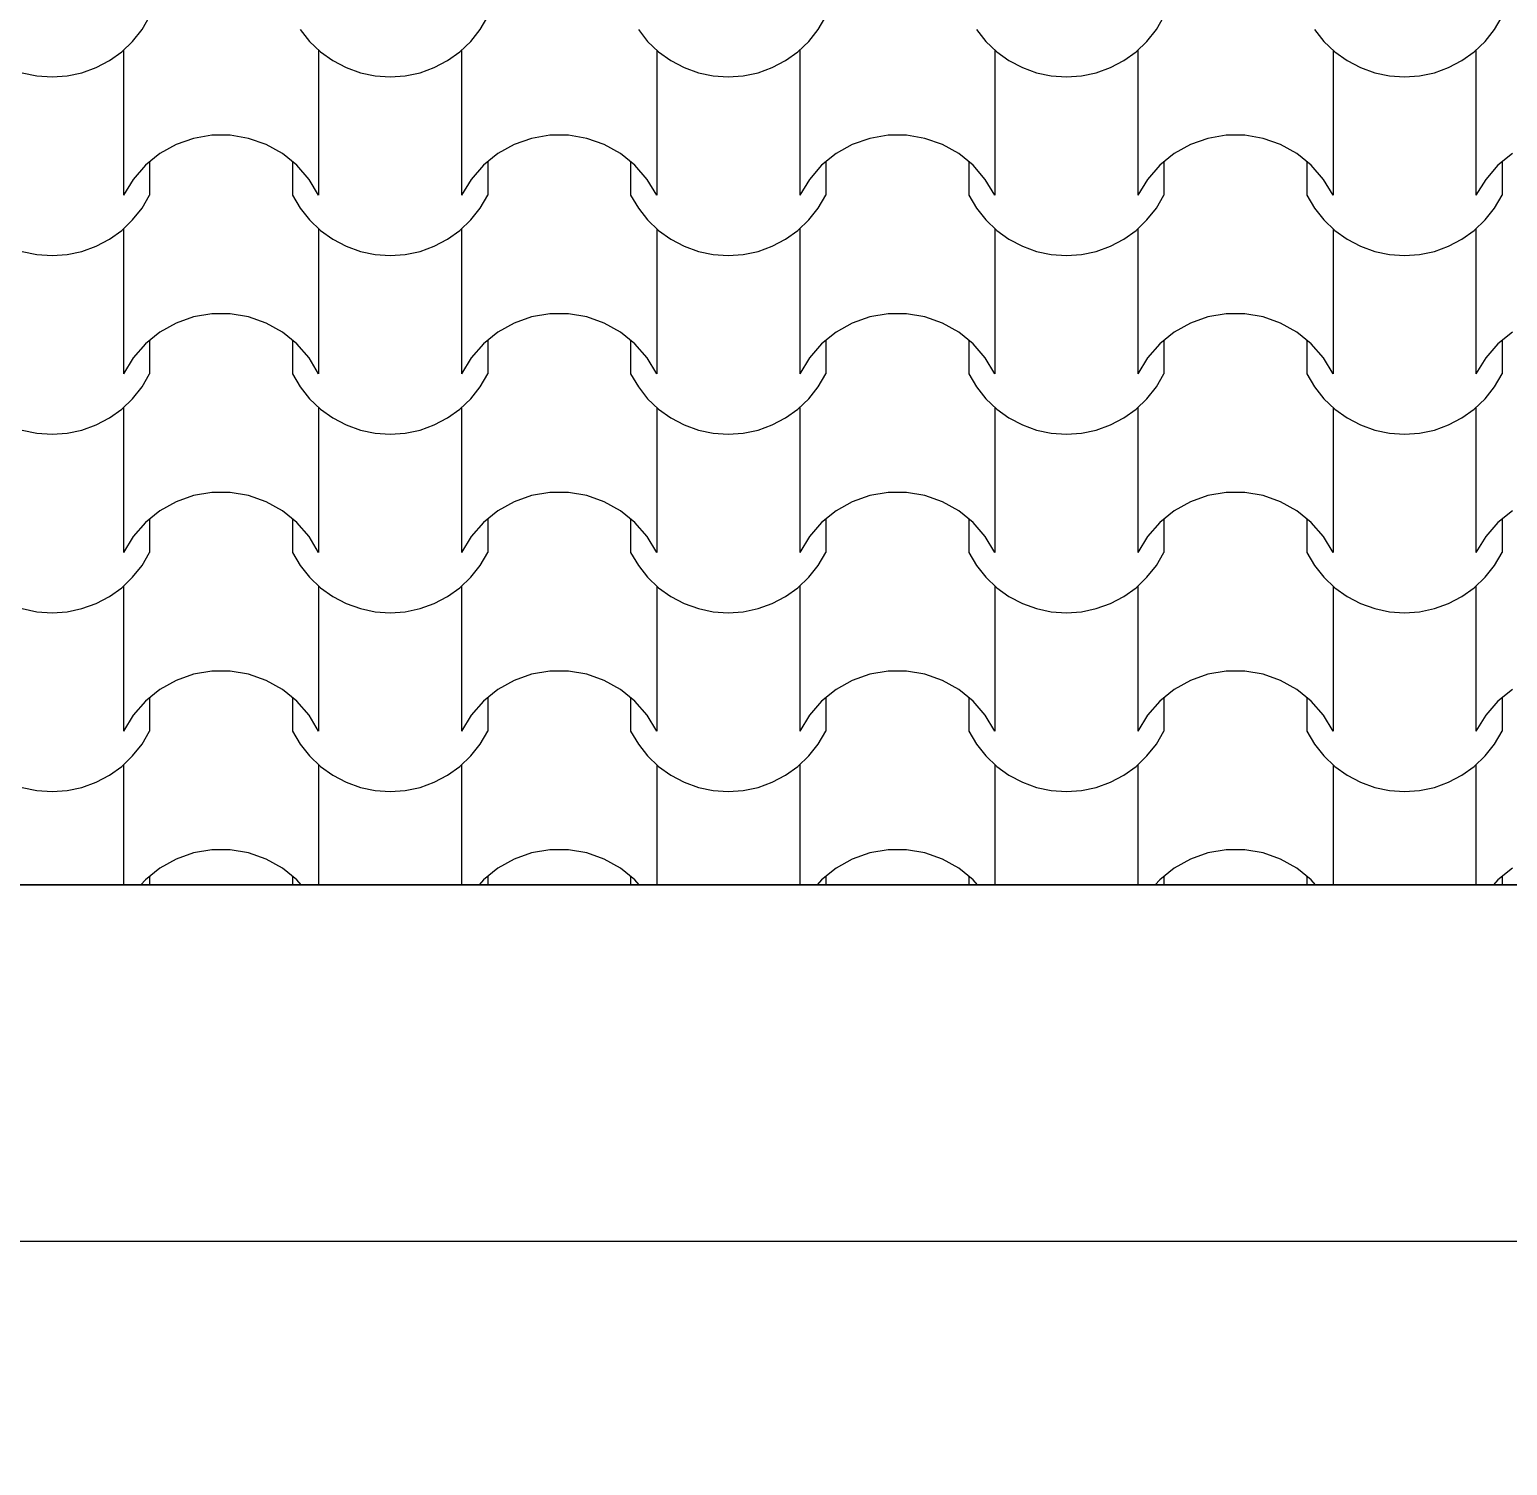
# Model space of a CAD drawing. Header units: millimetres. Extents: x 318905 to 439572, y -5133 to 105868.
# Drawn here: x 365111 to 366355, y 5334 to 6543 of the extents above; entities that cross this region are included whole.
import ezdxf

# ---------------------------------------------------------------- set-up
doc = ezdxf.new("R2010")
doc.units = ezdxf.units.MM
doc.header["$MEASUREMENT"] = 0
for name, color, linetype, lineweight in [('0_Stylo_No__98', 154, 'Continuous', 0), ('2D -  Dessin général_Stylo_No__1', 7, 'Continuous', 5), ('OMBRES_Stylo_No__1', 7, 'Continuous', 5)]:
    doc.layers.add(name, color=color, linetype=linetype, lineweight=lineweight)
doc.layers.add('OMBRES_Stylo_No__82', color=7, linetype='Continuous', lineweight=13, true_color=0xaaaaaa)
doc.styles.add('STYLE_GENERE_3', font='')
doc.styles.get('STYLE_GENERE_3').set_extended_font_data('Arial')
doc.dimstyles.new('STYLE_GENERE__1', dxfattribs={"dimtxt": 200, "dimasz": 142.5, "dimexe": 0.18, "dimexo": 500, "dimgap": 0.09, "dimtad": 0, "dimtih": 1, "dimtoh": 1, "dimlfac": 0.001, "dimzin": 0, "dimdsep": 46, "dimtxsty": 'STYLE_GENERE_3', "dimblk": 'ARROWHEAD_6', "dimblk1": 'ARROWHEAD_6', "dimblk2": 'ARROWHEAD_6', "dimcen": 0.09, "dimclrd": 154, "dimclre": 154, "dimclrt": 154, "dimazin": 0, "dimtfac": 1, "dimtdec": 4, "dimtmove": 0, "dimatfit": 3, "dimfxl": 0, "dimtolj": 1, "dimtzin": 0, "dimarcsym": 0})

# ---------------------------------------------------------------- blocks, each defined once
blk = doc.blocks.new('*X107')
at = {"layer": 'OMBRES_Stylo_No__82', "linetype": 'Continuous'}
for p, q in [((365205.8, 6542.9), (365212.2, 6553.8)), ((365490.2, 6542.9), (365496.7, 6553.8)), ((365774.7, 6542.9), (365781.2, 6553.8)), ((366059.2, 6542.9), (366065.6, 6553.8)), ((366343.7, 6542.9), (366350.1, 6553.8)), ((365197.9, 6532.9), (365205.8, 6542.9)), ((365338.9, 6542.9), (365346.8, 6532.9)), ((365482.4, 6532.9), (365490.2, 6542.9)), ((365623.4, 6542.9), (365631.2, 6532.9)), ((365766.8, 6532.9), (365774.7, 6542.9)), ((365907.8, 6542.9), (365915.7, 6532.9)), ((366051.3, 6532.9), (366059.2, 6542.9)), ((366192.3, 6542.9), (366200.2, 6532.9)), ((366335.8, 6532.9), (366343.7, 6542.9)), ((365188.7, 6524.1), (365197.9, 6532.9)), ((365346.8, 6532.9), (365356, 6524.1)), ((365473.2, 6524.1), (365482.4, 6532.9)), ((365631.2, 6532.9), (365640.4, 6524.1)), ((365757.6, 6524.1), (365766.8, 6532.9)), ((365915.7, 6532.9), (365924.9, 6524.1)), ((366042.1, 6524.1), (366051.3, 6532.9)), ((366200.2, 6532.9), (366209.4, 6524.1)), ((366326.6, 6524.1), (366335.8, 6532.9)), ((365167.1, 6510.8), (365178.4, 6516.7)), ((365178.4, 6516.7), (365188.7, 6524.1)), ((365190.2, 6525.4), (365190.2, 6464.5)), ((365354.4, 6525.4), (365354.4, 6464.5)), ((365356, 6524.1), (365366.3, 6516.7)), ((365366.3, 6516.7), (365377.5, 6510.8)), ((365451.6, 6510.8), (365462.9, 6516.7)), ((365462.9, 6516.7), (365473.2, 6524.1)), ((365474.7, 6525.4), (365474.7, 6464.5)), ((365638.9, 6525.4), (365638.9, 6464.5)), ((365640.4, 6524.1), (365650.7, 6516.7)), ((365650.7, 6516.7), (365662, 6510.8)), ((365736.1, 6510.8), (365747.3, 6516.7)), ((365747.3, 6516.7), (365757.6, 6524.1)), ((365759.2, 6525.4), (365759.2, 6464.5)), ((365923.4, 6525.4), (365923.4, 6464.5)), ((365924.9, 6524.1), (365935.2, 6516.7)), ((365935.2, 6516.7), (365946.5, 6510.8)), ((366020.6, 6510.8), (366031.8, 6516.7)), ((366031.8, 6516.7), (366042.1, 6524.1)), ((366043.6, 6525.4), (366043.6, 6464.5)), ((366207.9, 6525.4), (366207.9, 6464.5)), ((366209.4, 6524.1), (366219.7, 6516.7)), ((366219.7, 6516.7), (366230.9, 6510.8)), ((366305.1, 6510.8), (366316.3, 6516.7)), ((366316.3, 6516.7), (366326.6, 6524.1)), ((366328.1, 6525.4), (366328.1, 6464.5)), ((365105, 6506.5), (365117.4, 6503.9)), ((365117.4, 6503.9), (365130.1, 6503)), ((365130.1, 6503), (365142.8, 6503.9)), ((365142.8, 6503.9), (365155.2, 6506.5)), ((365155.2, 6506.5), (365167.1, 6510.8)), ((365377.5, 6510.8), (365389.5, 6506.5)), ((365389.5, 6506.5), (365401.9, 6503.9)), ((365401.9, 6503.9), (365414.6, 6503)), ((365414.6, 6503), (365427.2, 6503.9)), ((365427.2, 6503.9), (365439.7, 6506.5)), ((365439.7, 6506.5), (365451.6, 6510.8)), ((365662, 6510.8), (365673.9, 6506.5)), ((365673.9, 6506.5), (365686.4, 6503.9)), ((365686.4, 6503.9), (365699, 6503)), ((365699, 6503), (365711.7, 6503.9)), ((365711.7, 6503.9), (365724.1, 6506.5)), ((365724.1, 6506.5), (365736.1, 6510.8)), ((365946.5, 6510.8), (365958.4, 6506.5)), ((365958.4, 6506.5), (365970.8, 6503.9)), ((365970.8, 6503.9), (365983.5, 6503)), ((365983.5, 6503), (365996.2, 6503.9)), ((365996.2, 6503.9), (366008.6, 6506.5)), ((366008.6, 6506.5), (366020.6, 6510.8)), ((366230.9, 6510.8), (366242.9, 6506.5)), ((366242.9, 6506.5), (366255.3, 6503.9)), ((366255.3, 6503.9), (366268, 6503)), ((366268, 6503), (366280.7, 6503.9)), ((366280.7, 6503.9), (366293.1, 6506.5)), ((366293.1, 6506.5), (366305.1, 6510.8)), ((365190.2, 6464.5), (365190.2, 6403.5)), ((365264.5, 6454), (365249.1, 6451.3)), ((365272.3, 6454), (365264.5, 6454)), ((365280.1, 6454), (365272.3, 6454)), ((365295.5, 6451.3), (365280.1, 6454)), ((365354.4, 6464.5), (365354.4, 6403.5)), ((365474.7, 6464.5), (365474.7, 6403.5)), ((365549, 6454), (365533.6, 6451.3)), ((365556.8, 6454), (365549, 6454)), ((365564.6, 6454), (365556.8, 6454)), ((365580, 6451.3), (365564.6, 6454)), ((365638.9, 6464.5), (365638.9, 6403.5)), ((365759.2, 6464.5), (365759.2, 6403.5)), ((365833.5, 6454), (365818.1, 6451.3)), ((365841.3, 6454), (365833.5, 6454)), ((365849.1, 6454), (365841.3, 6454)), ((365864.5, 6451.3), (365849.1, 6454)), ((365923.4, 6464.5), (365923.4, 6403.5)), ((366043.6, 6464.5), (366043.6, 6403.5)), ((366117.9, 6454), (366102.5, 6451.3)), ((366125.8, 6454), (366117.9, 6454)), ((366133.6, 6454), (366125.8, 6454)), ((366149, 6451.3), (366133.6, 6454)), ((366207.9, 6464.5), (366207.9, 6403.5)), ((366328.1, 6464.5), (366328.1, 6403.5)), ((365234.4, 6446.1), (365220.7, 6438.5)), ((365249.1, 6451.3), (365234.4, 6446.1)), ((365310.3, 6446.1), (365295.5, 6451.3)), ((365323.9, 6438.5), (365310.3, 6446.1)), ((365518.9, 6446.1), (365505.2, 6438.5)), ((365533.6, 6451.3), (365518.9, 6446.1)), ((365594.7, 6446.1), (365580, 6451.3)), ((365608.4, 6438.5), (365594.7, 6446.1)), ((365803.3, 6446.1), (365789.7, 6438.5)), ((365818.1, 6451.3), (365803.3, 6446.1)), ((365879.2, 6446.1), (365864.5, 6451.3)), ((365892.9, 6438.5), (365879.2, 6446.1)), ((366087.8, 6446.1), (366074.2, 6438.5)), ((366102.5, 6451.3), (366087.8, 6446.1)), ((366163.7, 6446.1), (366149, 6451.3)), ((366177.3, 6438.5), (366163.7, 6446.1)), ((365208.6, 6428.6), (365198.3, 6416.8)), ((365220.7, 6438.5), (365208.6, 6428.6)), ((365212.2, 6431.5), (365212.2, 6403.5)), ((365336, 6428.6), (365323.9, 6438.5)), ((365332.4, 6431.5), (365332.4, 6403.5)), ((365346.3, 6416.8), (365336, 6428.6)), ((365493.1, 6428.6), (365482.8, 6416.8)), ((365505.2, 6438.5), (365493.1, 6428.6)), ((365496.7, 6431.5), (365496.7, 6403.5)), ((365620.5, 6428.6), (365608.4, 6438.5)), ((365616.9, 6431.5), (365616.9, 6403.5)), ((365630.8, 6416.8), (365620.5, 6428.6)), ((365777.6, 6428.6), (365767.3, 6416.8)), ((365789.7, 6438.5), (365777.6, 6428.6)), ((365781.2, 6431.5), (365781.2, 6403.5)), ((365905, 6428.6), (365892.9, 6438.5)), ((365901.4, 6431.5), (365901.4, 6403.5)), ((365915.3, 6416.8), (365905, 6428.6)), ((366062.1, 6428.6), (366051.8, 6416.8)), ((366074.2, 6438.5), (366062.1, 6428.6)), ((366065.6, 6431.5), (366065.6, 6403.5)), ((366189.5, 6428.6), (366177.3, 6438.5)), ((366185.9, 6431.5), (366185.9, 6403.5)), ((366199.7, 6416.8), (366189.5, 6428.6)), ((366346.5, 6428.6), (366336.3, 6416.8)), ((366358.7, 6438.5), (366346.5, 6428.6)), ((366350.1, 6431.5), (366350.1, 6403.5)), ((365198.3, 6416.8), (365190.2, 6403.5)), ((365354.4, 6403.5), (365346.3, 6416.8)), ((365482.8, 6416.8), (365474.7, 6403.5)), ((365638.9, 6403.5), (365630.8, 6416.8)), ((365767.3, 6416.8), (365759.2, 6403.5)), ((365923.4, 6403.5), (365915.3, 6416.8)), ((366051.8, 6416.8), (366043.6, 6403.5)), ((366207.9, 6403.5), (366199.7, 6416.8)), ((366336.3, 6416.8), (366328.1, 6403.5)), ((365205.8, 6392.5), (365212.2, 6403.5)), ((365332.4, 6403.5), (365338.9, 6392.5)), ((365490.2, 6392.5), (365496.7, 6403.5)), ((365616.9, 6403.5), (365623.4, 6392.5)), ((365774.7, 6392.5), (365781.2, 6403.5)), ((365901.4, 6403.5), (365907.8, 6392.5)), ((366059.2, 6392.5), (366065.6, 6403.5)), ((366185.9, 6403.5), (366192.3, 6392.5)), ((366343.7, 6392.5), (366350.1, 6403.5)), ((365197.9, 6382.6), (365205.8, 6392.5)), ((365338.9, 6392.5), (365346.8, 6382.6)), ((365482.4, 6382.6), (365490.2, 6392.5)), ((365623.4, 6392.5), (365631.2, 6382.6)), ((365766.8, 6382.6), (365774.7, 6392.5)), ((365907.8, 6392.5), (365915.7, 6382.6)), ((366051.3, 6382.6), (366059.2, 6392.5)), ((366192.3, 6392.5), (366200.2, 6382.6)), ((366335.8, 6382.6), (366343.7, 6392.5)), ((365188.7, 6373.8), (365197.9, 6382.6)), ((365346.8, 6382.6), (365356, 6373.8)), ((365473.2, 6373.8), (365482.4, 6382.6)), ((365631.2, 6382.6), (365640.4, 6373.8)), ((365757.6, 6373.8), (365766.8, 6382.6)), ((365915.7, 6382.6), (365924.9, 6373.8)), ((366042.1, 6373.8), (366051.3, 6382.6)), ((366200.2, 6382.6), (366209.4, 6373.8)), ((366326.6, 6373.8), (366335.8, 6382.6)), ((365167.1, 6360.5), (365178.4, 6366.4)), ((365178.4, 6366.4), (365188.7, 6373.8)), ((365190.2, 6375.1), (365190.2, 6314.1)), ((365354.4, 6375.1), (365354.4, 6314.1)), ((365356, 6373.8), (365366.3, 6366.4)), ((365366.3, 6366.4), (365377.5, 6360.5)), ((365451.6, 6360.5), (365462.9, 6366.4)), ((365462.9, 6366.4), (365473.2, 6373.8)), ((365474.7, 6375.1), (365474.7, 6314.1)), ((365638.9, 6375.1), (365638.9, 6314.1)), ((365640.4, 6373.8), (365650.7, 6366.4)), ((365650.7, 6366.4), (365662, 6360.5)), ((365736.1, 6360.5), (365747.3, 6366.4)), ((365747.3, 6366.4), (365757.6, 6373.8)), ((365759.2, 6375.1), (365759.2, 6314.1)), ((365923.4, 6375.1), (365923.4, 6314.1)), ((365924.9, 6373.8), (365935.2, 6366.4)), ((365935.2, 6366.4), (365946.5, 6360.5)), ((366020.6, 6360.5), (366031.8, 6366.4)), ((366031.8, 6366.4), (366042.1, 6373.8)), ((366043.6, 6375.1), (366043.6, 6314.1)), ((366207.9, 6375.1), (366207.9, 6314.1)), ((366209.4, 6373.8), (366219.7, 6366.4)), ((366219.7, 6366.4), (366230.9, 6360.5)), ((366305.1, 6360.5), (366316.3, 6366.4)), ((366316.3, 6366.4), (366326.6, 6373.8)), ((366328.1, 6375.1), (366328.1, 6314.1)), ((365105, 6356.1), (365117.4, 6353.5)), ((365142.8, 6353.5), (365155.2, 6356.1)), ((365155.2, 6356.1), (365167.1, 6360.5)), ((365377.5, 6360.5), (365389.5, 6356.1)), ((365389.5, 6356.1), (365401.9, 6353.5)), ((365427.2, 6353.5), (365439.7, 6356.1)), ((365439.7, 6356.1), (365451.6, 6360.5)), ((365662, 6360.5), (365673.9, 6356.1)), ((365673.9, 6356.1), (365686.4, 6353.5)), ((365711.7, 6353.5), (365724.1, 6356.1)), ((365724.1, 6356.1), (365736.1, 6360.5)), ((365946.5, 6360.5), (365958.4, 6356.1)), ((365958.4, 6356.1), (365970.8, 6353.5)), ((365996.2, 6353.5), (366008.6, 6356.1)), ((366008.6, 6356.1), (366020.6, 6360.5)), ((366230.9, 6360.5), (366242.9, 6356.1)), ((366242.9, 6356.1), (366255.3, 6353.5)), ((366280.7, 6353.5), (366293.1, 6356.1)), ((366293.1, 6356.1), (366305.1, 6360.5)), ((365117.4, 6353.5), (365130.1, 6352.6)), ((365130.1, 6352.6), (365142.8, 6353.5)), ((365401.9, 6353.5), (365414.6, 6352.6)), ((365414.6, 6352.6), (365427.2, 6353.5)), ((365686.4, 6353.5), (365699, 6352.6)), ((365699, 6352.6), (365711.7, 6353.5)), ((365970.8, 6353.5), (365983.5, 6352.6)), ((365983.5, 6352.6), (365996.2, 6353.5)), ((366255.3, 6353.5), (366268, 6352.6)), ((366268, 6352.6), (366280.7, 6353.5)), ((365190.2, 6314.1), (365190.2, 6253.1)), ((365354.4, 6314.1), (365354.4, 6253.1)), ((365474.7, 6314.1), (365474.7, 6253.1)), ((365638.9, 6314.1), (365638.9, 6253.1)), ((365759.2, 6314.1), (365759.2, 6253.1)), ((365923.4, 6314.1), (365923.4, 6253.1)), ((366043.6, 6314.1), (366043.6, 6253.1)), ((366207.9, 6314.1), (366207.9, 6253.1)), ((366328.1, 6314.1), (366328.1, 6253.1)), ((365234.4, 6295.8), (365220.7, 6288.1)), ((365249.1, 6301), (365234.4, 6295.8)), ((365264.5, 6303.7), (365249.1, 6301)), ((365272.3, 6303.7), (365264.5, 6303.7)), ((365280.1, 6303.7), (365272.3, 6303.7)), ((365295.5, 6301), (365280.1, 6303.7)), ((365310.3, 6295.8), (365295.5, 6301)), ((365323.9, 6288.1), (365310.3, 6295.8)), ((365518.9, 6295.8), (365505.2, 6288.1)), ((365533.6, 6301), (365518.9, 6295.8)), ((365549, 6303.7), (365533.6, 6301)), ((365556.8, 6303.7), (365549, 6303.7)), ((365564.6, 6303.7), (365556.8, 6303.7)), ((365580, 6301), (365564.6, 6303.7)), ((365594.7, 6295.8), (365580, 6301)), ((365608.4, 6288.1), (365594.7, 6295.8)), ((365803.3, 6295.8), (365789.7, 6288.1)), ((365818.1, 6301), (365803.3, 6295.8)), ((365833.5, 6303.7), (365818.1, 6301)), ((365841.3, 6303.7), (365833.5, 6303.7)), ((365849.1, 6303.7), (365841.3, 6303.7)), ((365864.5, 6301), (365849.1, 6303.7)), ((365879.2, 6295.8), (365864.5, 6301)), ((365892.9, 6288.1), (365879.2, 6295.8)), ((366087.8, 6295.8), (366074.2, 6288.1)), ((366102.5, 6301), (366087.8, 6295.8)), ((366117.9, 6303.7), (366102.5, 6301)), ((366125.8, 6303.7), (366117.9, 6303.7)), ((366133.6, 6303.7), (366125.8, 6303.7)), ((366149, 6301), (366133.6, 6303.7)), ((366163.7, 6295.8), (366149, 6301)), ((366177.3, 6288.1), (366163.7, 6295.8)), ((365220.7, 6288.1), (365208.6, 6278.3)), ((365212.2, 6281.2), (365212.2, 6253.1)), ((365336, 6278.3), (365323.9, 6288.1)), ((365332.4, 6281.2), (365332.4, 6253.1)), ((365505.2, 6288.1), (365493.1, 6278.3)), ((365496.7, 6281.2), (365496.7, 6253.1)), ((365620.5, 6278.3), (365608.4, 6288.1)), ((365616.9, 6281.2), (365616.9, 6253.1)), ((365789.7, 6288.1), (365777.6, 6278.3)), ((365781.2, 6281.2), (365781.2, 6253.1)), ((365905, 6278.3), (365892.9, 6288.1)), ((365901.4, 6281.2), (365901.4, 6253.1)), ((366074.2, 6288.1), (366062.1, 6278.3)), ((366065.6, 6281.2), (366065.6, 6253.1)), ((366189.5, 6278.3), (366177.3, 6288.1)), ((366185.9, 6281.2), (366185.9, 6253.1)), ((366358.7, 6288.1), (366346.5, 6278.3)), ((366350.1, 6281.2), (366350.1, 6253.1)), ((365208.6, 6278.3), (365198.3, 6266.5)), ((365346.3, 6266.5), (365336, 6278.3)), ((365493.1, 6278.3), (365482.8, 6266.5)), ((365630.8, 6266.5), (365620.5, 6278.3)), ((365777.6, 6278.3), (365767.3, 6266.5)), ((365915.3, 6266.5), (365905, 6278.3)), ((366062.1, 6278.3), (366051.8, 6266.5)), ((366199.7, 6266.5), (366189.5, 6278.3)), ((366346.5, 6278.3), (366336.3, 6266.5)), ((365198.3, 6266.5), (365190.2, 6253.1)), ((365354.4, 6253.1), (365346.3, 6266.5)), ((365482.8, 6266.5), (365474.7, 6253.1)), ((365638.9, 6253.1), (365630.8, 6266.5)), ((365767.3, 6266.5), (365759.2, 6253.1)), ((365923.4, 6253.1), (365915.3, 6266.5)), ((366051.8, 6266.5), (366043.6, 6253.1)), ((366207.9, 6253.1), (366199.7, 6266.5)), ((366336.3, 6266.5), (366328.1, 6253.1)), ((365197.9, 6232.2), (365205.8, 6242.2)), ((365205.8, 6242.2), (365212.2, 6253.1)), ((365332.4, 6253.1), (365338.9, 6242.2)), ((365338.9, 6242.2), (365346.8, 6232.2)), ((365482.4, 6232.2), (365490.2, 6242.2)), ((365490.2, 6242.2), (365496.7, 6253.1)), ((365616.9, 6253.1), (365623.4, 6242.2)), ((365623.4, 6242.2), (365631.2, 6232.2)), ((365766.8, 6232.2), (365774.7, 6242.2)), ((365774.7, 6242.2), (365781.2, 6253.1)), ((365901.4, 6253.1), (365907.8, 6242.2)), ((365907.8, 6242.2), (365915.7, 6232.2)), ((366051.3, 6232.2), (366059.2, 6242.2)), ((366059.2, 6242.2), (366065.6, 6253.1)), ((366185.9, 6253.1), (366192.3, 6242.2)), ((366192.3, 6242.2), (366200.2, 6232.2)), ((366335.8, 6232.2), (366343.7, 6242.2)), ((366343.7, 6242.2), (366350.1, 6253.1)), ((365188.7, 6223.5), (365197.9, 6232.2)), ((365346.8, 6232.2), (365356, 6223.5)), ((365473.2, 6223.5), (365482.4, 6232.2)), ((365631.2, 6232.2), (365640.4, 6223.5)), ((365757.6, 6223.5), (365766.8, 6232.2)), ((365915.7, 6232.2), (365924.9, 6223.5)), ((366042.1, 6223.5), (366051.3, 6232.2)), ((366200.2, 6232.2), (366209.4, 6223.5)), ((366326.6, 6223.5), (366335.8, 6232.2)), ((365178.4, 6216), (365188.7, 6223.5)), ((365190.2, 6224.7), (365190.2, 6163.8)), ((365354.4, 6224.7), (365354.4, 6163.8)), ((365356, 6223.5), (365366.3, 6216)), ((365462.9, 6216), (365473.2, 6223.5)), ((365474.7, 6224.7), (365474.7, 6163.8)), ((365638.9, 6224.7), (365638.9, 6163.8)), ((365640.4, 6223.5), (365650.7, 6216)), ((365747.3, 6216), (365757.6, 6223.5)), ((365759.2, 6224.7), (365759.2, 6163.8)), ((365923.4, 6224.7), (365923.4, 6163.8)), ((365924.9, 6223.5), (365935.2, 6216)), ((366031.8, 6216), (366042.1, 6223.5)), ((366043.6, 6224.7), (366043.6, 6163.8)), ((366207.9, 6224.7), (366207.9, 6163.8)), ((366209.4, 6223.5), (366219.7, 6216)), ((366316.3, 6216), (366326.6, 6223.5)), ((366328.1, 6224.7), (366328.1, 6163.8)), ((365105, 6205.8), (365117.4, 6203.2)), ((365142.8, 6203.2), (365155.2, 6205.8)), ((365155.2, 6205.8), (365167.1, 6210.1)), ((365167.1, 6210.1), (365178.4, 6216)), ((365366.3, 6216), (365377.5, 6210.1)), ((365377.5, 6210.1), (365389.5, 6205.8)), ((365389.5, 6205.8), (365401.9, 6203.2)), ((365427.2, 6203.2), (365439.7, 6205.8)), ((365439.7, 6205.8), (365451.6, 6210.1)), ((365451.6, 6210.1), (365462.9, 6216)), ((365650.7, 6216), (365662, 6210.1)), ((365662, 6210.1), (365673.9, 6205.8)), ((365673.9, 6205.8), (365686.4, 6203.2)), ((365711.7, 6203.2), (365724.1, 6205.8)), ((365724.1, 6205.8), (365736.1, 6210.1)), ((365736.1, 6210.1), (365747.3, 6216)), ((365935.2, 6216), (365946.5, 6210.1)), ((365946.5, 6210.1), (365958.4, 6205.8)), ((365958.4, 6205.8), (365970.8, 6203.2)), ((365996.2, 6203.2), (366008.6, 6205.8)), ((366008.6, 6205.8), (366020.6, 6210.1)), ((366020.6, 6210.1), (366031.8, 6216)), ((366219.7, 6216), (366230.9, 6210.1)), ((366230.9, 6210.1), (366242.9, 6205.8)), ((366242.9, 6205.8), (366255.3, 6203.2)), ((366280.7, 6203.2), (366293.1, 6205.8)), ((366293.1, 6205.8), (366305.1, 6210.1)), ((366305.1, 6210.1), (366316.3, 6216)), ((365117.4, 6203.2), (365130.1, 6202.3)), ((365130.1, 6202.3), (365142.8, 6203.2)), ((365401.9, 6203.2), (365414.6, 6202.3)), ((365414.6, 6202.3), (365427.2, 6203.2)), ((365686.4, 6203.2), (365699, 6202.3)), ((365699, 6202.3), (365711.7, 6203.2)), ((365970.8, 6203.2), (365983.5, 6202.3)), ((365983.5, 6202.3), (365996.2, 6203.2)), ((366255.3, 6203.2), (366268, 6202.3)), ((366268, 6202.3), (366280.7, 6203.2)), ((365190.2, 6163.8), (365190.2, 6102.8)), ((365354.4, 6163.8), (365354.4, 6102.8)), ((365474.7, 6163.8), (365474.7, 6102.8)), ((365638.9, 6163.8), (365638.9, 6102.8)), ((365759.2, 6163.8), (365759.2, 6102.8)), ((365923.4, 6163.8), (365923.4, 6102.8)), ((366043.6, 6163.8), (366043.6, 6102.8)), ((366207.9, 6163.8), (366207.9, 6102.8)), ((366328.1, 6163.8), (366328.1, 6102.8)), ((365234.4, 6145.4), (365220.7, 6137.8)), ((365249.1, 6150.7), (365234.4, 6145.4)), ((365264.5, 6153.3), (365249.1, 6150.7)), ((365272.3, 6153.3), (365264.5, 6153.3)), ((365280.1, 6153.3), (365272.3, 6153.3)), ((365295.5, 6150.7), (365280.1, 6153.3)), ((365310.3, 6145.4), (365295.5, 6150.7)), ((365323.9, 6137.8), (365310.3, 6145.4)), ((365518.9, 6145.4), (365505.2, 6137.8)), ((365533.6, 6150.7), (365518.9, 6145.4)), ((365549, 6153.3), (365533.6, 6150.7)), ((365556.8, 6153.3), (365549, 6153.3)), ((365564.6, 6153.3), (365556.8, 6153.3)), ((365580, 6150.7), (365564.6, 6153.3)), ((365594.7, 6145.4), (365580, 6150.7)), ((365608.4, 6137.8), (365594.7, 6145.4)), ((365803.3, 6145.4), (365789.7, 6137.8)), ((365818.1, 6150.7), (365803.3, 6145.4)), ((365833.5, 6153.3), (365818.1, 6150.7)), ((365841.3, 6153.3), (365833.5, 6153.3)), ((365849.1, 6153.3), (365841.3, 6153.3)), ((365864.5, 6150.7), (365849.1, 6153.3)), ((365879.2, 6145.4), (365864.5, 6150.7)), ((365892.9, 6137.8), (365879.2, 6145.4)), ((366087.8, 6145.4), (366074.2, 6137.8)), ((366102.5, 6150.7), (366087.8, 6145.4)), ((366117.9, 6153.3), (366102.5, 6150.7)), ((366125.8, 6153.3), (366117.9, 6153.3)), ((366133.6, 6153.3), (366125.8, 6153.3)), ((366149, 6150.7), (366133.6, 6153.3)), ((366163.7, 6145.4), (366149, 6150.7)), ((366177.3, 6137.8), (366163.7, 6145.4)), ((365220.7, 6137.8), (365208.6, 6127.9)), ((365212.2, 6130.8), (365212.2, 6102.8)), ((365336, 6127.9), (365323.9, 6137.8)), ((365332.4, 6130.8), (365332.4, 6102.8)), ((365505.2, 6137.8), (365493.1, 6127.9)), ((365496.7, 6130.8), (365496.7, 6102.8)), ((365620.5, 6127.9), (365608.4, 6137.8)), ((365616.9, 6130.8), (365616.9, 6102.8)), ((365789.7, 6137.8), (365777.6, 6127.9)), ((365781.2, 6130.8), (365781.2, 6102.8)), ((365905, 6127.9), (365892.9, 6137.8)), ((365901.4, 6130.8), (365901.4, 6102.8)), ((366074.2, 6137.8), (366062.1, 6127.9)), ((366065.6, 6130.8), (366065.6, 6102.8)), ((366189.5, 6127.9), (366177.3, 6137.8)), ((366185.9, 6130.8), (366185.9, 6102.8)), ((366358.7, 6137.8), (366346.5, 6127.9)), ((366350.1, 6130.8), (366350.1, 6102.8)), ((365208.6, 6127.9), (365198.3, 6116.2)), ((365346.3, 6116.2), (365336, 6127.9)), ((365493.1, 6127.9), (365482.8, 6116.2)), ((365630.8, 6116.2), (365620.5, 6127.9)), ((365777.6, 6127.9), (365767.3, 6116.2)), ((365915.3, 6116.2), (365905, 6127.9)), ((366062.1, 6127.9), (366051.8, 6116.2)), ((366199.7, 6116.2), (366189.5, 6127.9)), ((366346.5, 6127.9), (366336.3, 6116.2)), ((365198.3, 6116.2), (365190.2, 6102.8)), ((365354.4, 6102.8), (365346.3, 6116.2)), ((365482.8, 6116.2), (365474.7, 6102.8)), ((365638.9, 6102.8), (365630.8, 6116.2)), ((365767.3, 6116.2), (365759.2, 6102.8)), ((365923.4, 6102.8), (365915.3, 6116.2)), ((366051.8, 6116.2), (366043.6, 6102.8)), ((366207.9, 6102.8), (366199.7, 6116.2)), ((366336.3, 6116.2), (366328.1, 6102.8)), ((365205.8, 6091.9), (365212.2, 6102.8)), ((365332.4, 6102.8), (365338.9, 6091.9)), ((365490.2, 6091.9), (365496.7, 6102.8)), ((365616.9, 6102.8), (365623.4, 6091.9)), ((365774.7, 6091.9), (365781.2, 6102.8)), ((365901.4, 6102.8), (365907.8, 6091.9)), ((366059.2, 6091.9), (366065.6, 6102.8)), ((366185.9, 6102.8), (366192.3, 6091.9)), ((366343.7, 6091.9), (366350.1, 6102.8)), ((365188.7, 6073.1), (365197.9, 6081.9)), ((365197.9, 6081.9), (365205.8, 6091.9)), ((365338.9, 6091.9), (365346.8, 6081.9)), ((365346.8, 6081.9), (365356, 6073.1)), ((365473.2, 6073.1), (365482.4, 6081.9)), ((365482.4, 6081.9), (365490.2, 6091.9)), ((365623.4, 6091.9), (365631.2, 6081.9)), ((365631.2, 6081.9), (365640.4, 6073.1)), ((365757.6, 6073.1), (365766.8, 6081.9)), ((365766.8, 6081.9), (365774.7, 6091.9)), ((365907.8, 6091.9), (365915.7, 6081.9)), ((365915.7, 6081.9), (365924.9, 6073.1)), ((366042.1, 6073.1), (366051.3, 6081.9)), ((366051.3, 6081.9), (366059.2, 6091.9)), ((366192.3, 6091.9), (366200.2, 6081.9)), ((366200.2, 6081.9), (366209.4, 6073.1)), ((366326.6, 6073.1), (366335.8, 6081.9)), ((366335.8, 6081.9), (366343.7, 6091.9)), ((365178.4, 6065.7), (365188.7, 6073.1)), ((365190.2, 6074.4), (365190.2, 6013.4)), ((365354.4, 6074.4), (365354.4, 6013.4)), ((365356, 6073.1), (365366.3, 6065.7)), ((365462.9, 6065.7), (365473.2, 6073.1)), ((365474.7, 6074.4), (365474.7, 6013.4)), ((365638.9, 6074.4), (365638.9, 6013.4)), ((365640.4, 6073.1), (365650.7, 6065.7)), ((365747.3, 6065.7), (365757.6, 6073.1)), ((365759.2, 6074.4), (365759.2, 6013.4)), ((365923.4, 6074.4), (365923.4, 6013.4)), ((365924.9, 6073.1), (365935.2, 6065.7)), ((366031.8, 6065.7), (366042.1, 6073.1)), ((366043.6, 6074.4), (366043.6, 6013.4)), ((366207.9, 6074.4), (366207.9, 6013.4)), ((366209.4, 6073.1), (366219.7, 6065.7)), ((366316.3, 6065.7), (366326.6, 6073.1)), ((366328.1, 6074.4), (366328.1, 6013.4)), ((365105, 6055.5), (365117.4, 6052.9)), ((365142.8, 6052.9), (365155.2, 6055.5)), ((365155.2, 6055.5), (365167.1, 6059.8)), ((365167.1, 6059.8), (365178.4, 6065.7)), ((365366.3, 6065.7), (365377.5, 6059.8)), ((365377.5, 6059.8), (365389.5, 6055.5)), ((365389.5, 6055.5), (365401.9, 6052.9)), ((365427.2, 6052.9), (365439.7, 6055.5)), ((365439.7, 6055.5), (365451.6, 6059.8)), ((365451.6, 6059.8), (365462.9, 6065.7)), ((365650.7, 6065.7), (365662, 6059.8)), ((365662, 6059.8), (365673.9, 6055.5)), ((365673.9, 6055.5), (365686.4, 6052.9)), ((365711.7, 6052.9), (365724.1, 6055.5)), ((365724.1, 6055.5), (365736.1, 6059.8)), ((365736.1, 6059.8), (365747.3, 6065.7)), ((365935.2, 6065.7), (365946.5, 6059.8)), ((365946.5, 6059.8), (365958.4, 6055.5)), ((365958.4, 6055.5), (365970.8, 6052.9)), ((365996.2, 6052.9), (366008.6, 6055.5)), ((366008.6, 6055.5), (366020.6, 6059.8)), ((366020.6, 6059.8), (366031.8, 6065.7)), ((366219.7, 6065.7), (366230.9, 6059.8)), ((366230.9, 6059.8), (366242.9, 6055.5)), ((366242.9, 6055.5), (366255.3, 6052.9)), ((366280.7, 6052.9), (366293.1, 6055.5)), ((366293.1, 6055.5), (366305.1, 6059.8)), ((366305.1, 6059.8), (366316.3, 6065.7)), ((365117.4, 6052.9), (365130.1, 6052)), ((365130.1, 6052), (365142.8, 6052.9)), ((365401.9, 6052.9), (365414.6, 6052)), ((365414.6, 6052), (365427.2, 6052.9)), ((365686.4, 6052.9), (365699, 6052)), ((365699, 6052), (365711.7, 6052.9)), ((365970.8, 6052.9), (365983.5, 6052)), ((365983.5, 6052), (365996.2, 6052.9)), ((366255.3, 6052.9), (366268, 6052)), ((366268, 6052), (366280.7, 6052.9)), ((365190.2, 6013.4), (365190.2, 5952.5)), ((365354.4, 6013.4), (365354.4, 5952.5)), ((365474.7, 6013.4), (365474.7, 5952.5)), ((365638.9, 6013.4), (365638.9, 5952.5)), ((365759.2, 6013.4), (365759.2, 5952.5)), ((365923.4, 6013.4), (365923.4, 5952.5)), ((366043.6, 6013.4), (366043.6, 5952.5)), ((366207.9, 6013.4), (366207.9, 5952.5)), ((366328.1, 6013.4), (366328.1, 5952.5)), ((365234.4, 5995.1), (365220.7, 5987.4)), ((365249.1, 6000.3), (365234.4, 5995.1)), ((365264.5, 6003), (365249.1, 6000.3)), ((365272.3, 6003), (365264.5, 6003)), ((365280.1, 6003), (365272.3, 6003)), ((365295.5, 6000.3), (365280.1, 6003)), ((365310.3, 5995.1), (365295.5, 6000.3)), ((365323.9, 5987.4), (365310.3, 5995.1)), ((365518.9, 5995.1), (365505.2, 5987.4)), ((365533.6, 6000.3), (365518.9, 5995.1)), ((365549, 6003), (365533.6, 6000.3)), ((365556.8, 6003), (365549, 6003)), ((365564.6, 6003), (365556.8, 6003)), ((365580, 6000.3), (365564.6, 6003)), ((365594.7, 5995.1), (365580, 6000.3)), ((365608.4, 5987.4), (365594.7, 5995.1)), ((365803.3, 5995.1), (365789.7, 5987.4)), ((365818.1, 6000.3), (365803.3, 5995.1)), ((365833.5, 6003), (365818.1, 6000.3)), ((365841.3, 6003), (365833.5, 6003)), ((365849.1, 6003), (365841.3, 6003)), ((365864.5, 6000.3), (365849.1, 6003)), ((365879.2, 5995.1), (365864.5, 6000.3)), ((365892.9, 5987.4), (365879.2, 5995.1)), ((366087.8, 5995.1), (366074.2, 5987.4)), ((366102.5, 6000.3), (366087.8, 5995.1)), ((366117.9, 6003), (366102.5, 6000.3)), ((366125.8, 6003), (366117.9, 6003)), ((366133.6, 6003), (366125.8, 6003)), ((366149, 6000.3), (366133.6, 6003)), ((366163.7, 5995.1), (366149, 6000.3)), ((366177.3, 5987.4), (366163.7, 5995.1)), ((365220.7, 5987.4), (365208.6, 5977.6)), ((365336, 5977.6), (365323.9, 5987.4)), ((365505.2, 5987.4), (365493.1, 5977.6)), ((365620.5, 5977.6), (365608.4, 5987.4)), ((365789.7, 5987.4), (365777.6, 5977.6)), ((365905, 5977.6), (365892.9, 5987.4)), ((366074.2, 5987.4), (366062.1, 5977.6)), ((366189.5, 5977.6), (366177.3, 5987.4)), ((366358.7, 5987.4), (366346.5, 5977.6)), ((365208.6, 5977.6), (365198.3, 5965.8)), ((365212.2, 5980.5), (365212.2, 5952.5)), ((365332.4, 5980.5), (365332.4, 5952.5)), ((365346.3, 5965.8), (365336, 5977.6)), ((365493.1, 5977.6), (365482.8, 5965.8)), ((365496.7, 5980.5), (365496.7, 5952.5)), ((365616.9, 5980.5), (365616.9, 5952.5)), ((365630.8, 5965.8), (365620.5, 5977.6)), ((365777.6, 5977.6), (365767.3, 5965.8)), ((365781.2, 5980.5), (365781.2, 5952.5)), ((365901.4, 5980.5), (365901.4, 5952.5)), ((365915.3, 5965.8), (365905, 5977.6)), ((366062.1, 5977.6), (366051.8, 5965.8)), ((366065.6, 5980.5), (366065.6, 5952.5)), ((366185.9, 5980.5), (366185.9, 5952.5)), ((366199.7, 5965.8), (366189.5, 5977.6)), ((366346.5, 5977.6), (366336.3, 5965.8)), ((366350.1, 5980.5), (366350.1, 5952.5)), ((365198.3, 5965.8), (365190.2, 5952.5)), ((365354.4, 5952.5), (365346.3, 5965.8)), ((365482.8, 5965.8), (365474.7, 5952.5)), ((365638.9, 5952.5), (365630.8, 5965.8)), ((365767.3, 5965.8), (365759.2, 5952.5)), ((365923.4, 5952.5), (365915.3, 5965.8)), ((366051.8, 5965.8), (366043.6, 5952.5)), ((366207.9, 5952.5), (366199.7, 5965.8)), ((366336.3, 5965.8), (366328.1, 5952.5)), ((365205.8, 5941.5), (365212.2, 5952.5)), ((365332.4, 5952.5), (365338.9, 5941.5)), ((365490.2, 5941.5), (365496.7, 5952.5)), ((365616.9, 5952.5), (365623.4, 5941.5)), ((365774.7, 5941.5), (365781.2, 5952.5)), ((365901.4, 5952.5), (365907.8, 5941.5)), ((366059.2, 5941.5), (366065.6, 5952.5)), ((366185.9, 5952.5), (366192.3, 5941.5)), ((366343.7, 5941.5), (366350.1, 5952.5)), ((365188.7, 5922.8), (365197.9, 5931.6)), ((365197.9, 5931.6), (365205.8, 5941.5)), ((365338.9, 5941.5), (365346.8, 5931.6)), ((365346.8, 5931.6), (365356, 5922.8)), ((365473.2, 5922.8), (365482.4, 5931.6)), ((365482.4, 5931.6), (365490.2, 5941.5)), ((365623.4, 5941.5), (365631.2, 5931.6)), ((365631.2, 5931.6), (365640.4, 5922.8)), ((365757.6, 5922.8), (365766.8, 5931.6)), ((365766.8, 5931.6), (365774.7, 5941.5)), ((365907.8, 5941.5), (365915.7, 5931.6)), ((365915.7, 5931.6), (365924.9, 5922.8)), ((366042.1, 5922.8), (366051.3, 5931.6)), ((366051.3, 5931.6), (366059.2, 5941.5)), ((366192.3, 5941.5), (366200.2, 5931.6)), ((366200.2, 5931.6), (366209.4, 5922.8)), ((366326.6, 5922.8), (366335.8, 5931.6)), ((366335.8, 5931.6), (366343.7, 5941.5)), ((365178.4, 5915.4), (365188.7, 5922.8)), ((365190.2, 5924.1), (365190.2, 5863.1)), ((365354.4, 5924.1), (365354.4, 5863.1)), ((365356, 5922.8), (365366.3, 5915.4)), ((365462.9, 5915.4), (365473.2, 5922.8)), ((365474.7, 5924.1), (365474.7, 5863.1)), ((365638.9, 5924.1), (365638.9, 5863.1)), ((365640.4, 5922.8), (365650.7, 5915.4)), ((365747.3, 5915.4), (365757.6, 5922.8)), ((365759.2, 5924.1), (365759.2, 5863.1)), ((365923.4, 5924.1), (365923.4, 5863.1)), ((365924.9, 5922.8), (365935.2, 5915.4)), ((366031.8, 5915.4), (366042.1, 5922.8)), ((366043.6, 5924.1), (366043.6, 5863.1)), ((366207.9, 5924.1), (366207.9, 5863.1)), ((366209.4, 5922.8), (366219.7, 5915.4)), ((366316.3, 5915.4), (366326.6, 5922.8)), ((366328.1, 5924.1), (366328.1, 5863.1)), ((365155.2, 5905.1), (365167.1, 5909.5)), ((365167.1, 5909.5), (365178.4, 5915.4)), ((365366.3, 5915.4), (365377.5, 5909.5)), ((365377.5, 5909.5), (365389.5, 5905.1)), ((365439.7, 5905.1), (365451.6, 5909.5)), ((365451.6, 5909.5), (365462.9, 5915.4)), ((365650.7, 5915.4), (365662, 5909.5)), ((365662, 5909.5), (365673.9, 5905.1)), ((365724.1, 5905.1), (365736.1, 5909.5)), ((365736.1, 5909.5), (365747.3, 5915.4)), ((365935.2, 5915.4), (365946.5, 5909.5)), ((365946.5, 5909.5), (365958.4, 5905.1)), ((366008.6, 5905.1), (366020.6, 5909.5)), ((366020.6, 5909.5), (366031.8, 5915.4)), ((366219.7, 5915.4), (366230.9, 5909.5)), ((366230.9, 5909.5), (366242.9, 5905.1)), ((366293.1, 5905.1), (366305.1, 5909.5)), ((366305.1, 5909.5), (366316.3, 5915.4)), ((365105, 5905.1), (365117.4, 5902.5)), ((365117.4, 5902.5), (365130.1, 5901.6)), ((365130.1, 5901.6), (365142.8, 5902.5)), ((365142.8, 5902.5), (365155.2, 5905.1)), ((365389.5, 5905.1), (365401.9, 5902.5)), ((365401.9, 5902.5), (365414.6, 5901.6)), ((365414.6, 5901.6), (365427.2, 5902.5)), ((365427.2, 5902.5), (365439.7, 5905.1)), ((365673.9, 5905.1), (365686.4, 5902.5)), ((365686.4, 5902.5), (365699, 5901.6)), ((365699, 5901.6), (365711.7, 5902.5)), ((365711.7, 5902.5), (365724.1, 5905.1)), ((365958.4, 5905.1), (365970.8, 5902.5)), ((365970.8, 5902.5), (365983.5, 5901.6)), ((365983.5, 5901.6), (365996.2, 5902.5)), ((365996.2, 5902.5), (366008.6, 5905.1)), ((366242.9, 5905.1), (366255.3, 5902.5)), ((366255.3, 5902.5), (366268, 5901.6)), ((366268, 5901.6), (366280.7, 5902.5)), ((366280.7, 5902.5), (366293.1, 5905.1)), ((365190.2, 5863.1), (365190.2, 5823)), ((365354.4, 5863.1), (365354.4, 5823)), ((365474.7, 5863.1), (365474.7, 5823)), ((365638.9, 5863.1), (365638.9, 5823)), ((365759.2, 5863.1), (365759.2, 5823)), ((365923.4, 5863.1), (365923.4, 5823)), ((366043.6, 5863.1), (366043.6, 5823)), ((366207.9, 5863.1), (366207.9, 5823)), ((366328.1, 5863.1), (366328.1, 5823)), ((365234.4, 5844.8), (365220.7, 5837.1)), ((365249.1, 5850), (365234.4, 5844.8)), ((365264.5, 5852.6), (365249.1, 5850)), ((365272.3, 5852.6), (365264.5, 5852.6)), ((365280.1, 5852.6), (365272.3, 5852.6)), ((365295.5, 5850), (365280.1, 5852.6)), ((365310.3, 5844.8), (365295.5, 5850)), ((365323.9, 5837.1), (365310.3, 5844.8)), ((365518.9, 5844.8), (365505.2, 5837.1)), ((365533.6, 5850), (365518.9, 5844.8)), ((365549, 5852.6), (365533.6, 5850)), ((365556.8, 5852.6), (365549, 5852.6)), ((365564.6, 5852.6), (365556.8, 5852.6)), ((365580, 5850), (365564.6, 5852.6)), ((365594.7, 5844.8), (365580, 5850)), ((365608.4, 5837.1), (365594.7, 5844.8)), ((365803.3, 5844.8), (365789.7, 5837.1)), ((365818.1, 5850), (365803.3, 5844.8)), ((365833.5, 5852.6), (365818.1, 5850)), ((365841.3, 5852.6), (365833.5, 5852.6)), ((365849.1, 5852.6), (365841.3, 5852.6)), ((365864.5, 5850), (365849.1, 5852.6)), ((365879.2, 5844.8), (365864.5, 5850)), ((365892.9, 5837.1), (365879.2, 5844.8)), ((366087.8, 5844.8), (366074.2, 5837.1)), ((366102.5, 5850), (366087.8, 5844.8)), ((366117.9, 5852.6), (366102.5, 5850)), ((366125.8, 5852.6), (366117.9, 5852.6)), ((366133.6, 5852.6), (366125.8, 5852.6)), ((366149, 5850), (366133.6, 5852.6)), ((366163.7, 5844.8), (366149, 5850)), ((366177.3, 5837.1), (366163.7, 5844.8)), ((365220.7, 5837.1), (365208.6, 5827.3)), ((365336, 5827.3), (365323.9, 5837.1)), ((365505.2, 5837.1), (365493.1, 5827.3)), ((365620.5, 5827.3), (365608.4, 5837.1)), ((365789.7, 5837.1), (365777.6, 5827.3)), ((365905, 5827.3), (365892.9, 5837.1)), ((366074.2, 5837.1), (366062.1, 5827.3)), ((366189.5, 5827.3), (366177.3, 5837.1)), ((366358.7, 5837.1), (366346.5, 5827.3)), ((365208.6, 5827.3), (365204.9, 5823)), ((365212.2, 5830.2), (365212.2, 5823)), ((365332.4, 5830.2), (365332.4, 5823)), ((365339.8, 5823), (365336, 5827.3)), ((365493.1, 5827.3), (365489.4, 5823)), ((365496.7, 5830.2), (365496.7, 5823)), ((365616.9, 5830.2), (365616.9, 5823)), ((365624.2, 5823), (365620.5, 5827.3)), ((365777.6, 5827.3), (365773.8, 5823)), ((365781.2, 5830.2), (365781.2, 5823)), ((365901.4, 5830.2), (365901.4, 5823)), ((365908.7, 5823), (365905, 5827.3)), ((366062.1, 5827.3), (366058.3, 5823)), ((366065.6, 5830.2), (366065.6, 5823)), ((366185.9, 5830.2), (366185.9, 5823)), ((366193.2, 5823), (366189.5, 5827.3)), ((366346.5, 5827.3), (366342.8, 5823)), ((366350.1, 5830.2), (366350.1, 5823))]:
    blk.add_line(p, q, dxfattribs=at)
blk = doc.blocks.new('Hachure_26', base_point=(0, 4000))
at = {"layer": 'OMBRES_Stylo_No__1', "linetype": 'Continuous'}
blk.add_line((361366.4, 5823), (369844.5, 5823), dxfattribs=at)
at = {"layer": 'OMBRES_Stylo_No__82', "linetype": 'Continuous'}
blk.add_blockref('*X107', (0, 0), dxfattribs=at)
blk = doc.blocks.new('*D124')
at = {"layer": '0_Stylo_No__98', "linetype": 'Continuous'}
for p, q in [((352187.7, 7634.5), (352187.7, 7747)), ((352262.7, 7559.5), (352112.7, 7709.5)), ((352687.7, 7634.5), (352047.1, 7634.5)), ((352187.7, 3678.3), (352187.7, 7634.5)), ((352187.7, -552.4), (352187.7, 3403.7)), ((352112.7, -477.4), (352262.7, -627.4)), ((352328.3, -552.4), (351687.7, -552.4)), ((352187.7, -664.9), (352187.7, -552.4))]:
    blk.add_line(p, q, dxfattribs=at)
at = {"layer": '0_Stylo_No__98', "insert": (351920.8, 3441), "char_height": 200, "attachment_point": 7, "style": 'STYLE_GENERE_3'}
blk.add_mtext('\\A1;{\\pql;\\fArial|b0|i0|c0|p34;8,19}', dxfattribs=at)
blk = doc.blocks.new('ARROWHEAD_6')
at = {"color": 0, "linetype": 'Continuous', "lineweight": 0}
for p, q in [((-0.5, -0.5), (0.5, 0.5)), ((0, 0), (-1, 0))]:
    blk.add_line(p, q, dxfattribs=at)

msp = doc.modelspace()

# ---------------------------------------------------------------- linework, layer by layer
at = {"layer": '2D -  Dessin général_Stylo_No__1', "linetype": 'Continuous'}
for p, q in [((369844.465, 5822.959), (354049.368, 5823.012)), ((369844.465, 5522.959), (354049.368, 5523.012))]:
    msp.add_line(p, q, dxfattribs=at)

# ---------------------------------------------------------------- block references
at = {"layer": 'OMBRES_Stylo_No__82', "linetype": 'Continuous'}
msp.add_blockref('Hachure_26', (0, 4000), dxfattribs=at)

# ---------------------------------------------------------------- dimensions: what is measured, and where the dimension line sits
at = {"color": 154, "linetype": 'Continuous', "lineweight": 0}
dim = msp.add_linear_dim(base=(352187.679, 7634.463), p1=(352187.679, -552.434), p2=(369844.465, 7634.463), angle=90, dimstyle='STYLE_GENERE__1', dxfattribs=at)
dim.commit()
dim.dimension.update_dxf_attribs({"geometry": '*D124', "text_midpoint": (352215.877, 3541.014), "dimtype": 160})

doc.saveas('drawing.dxf')
